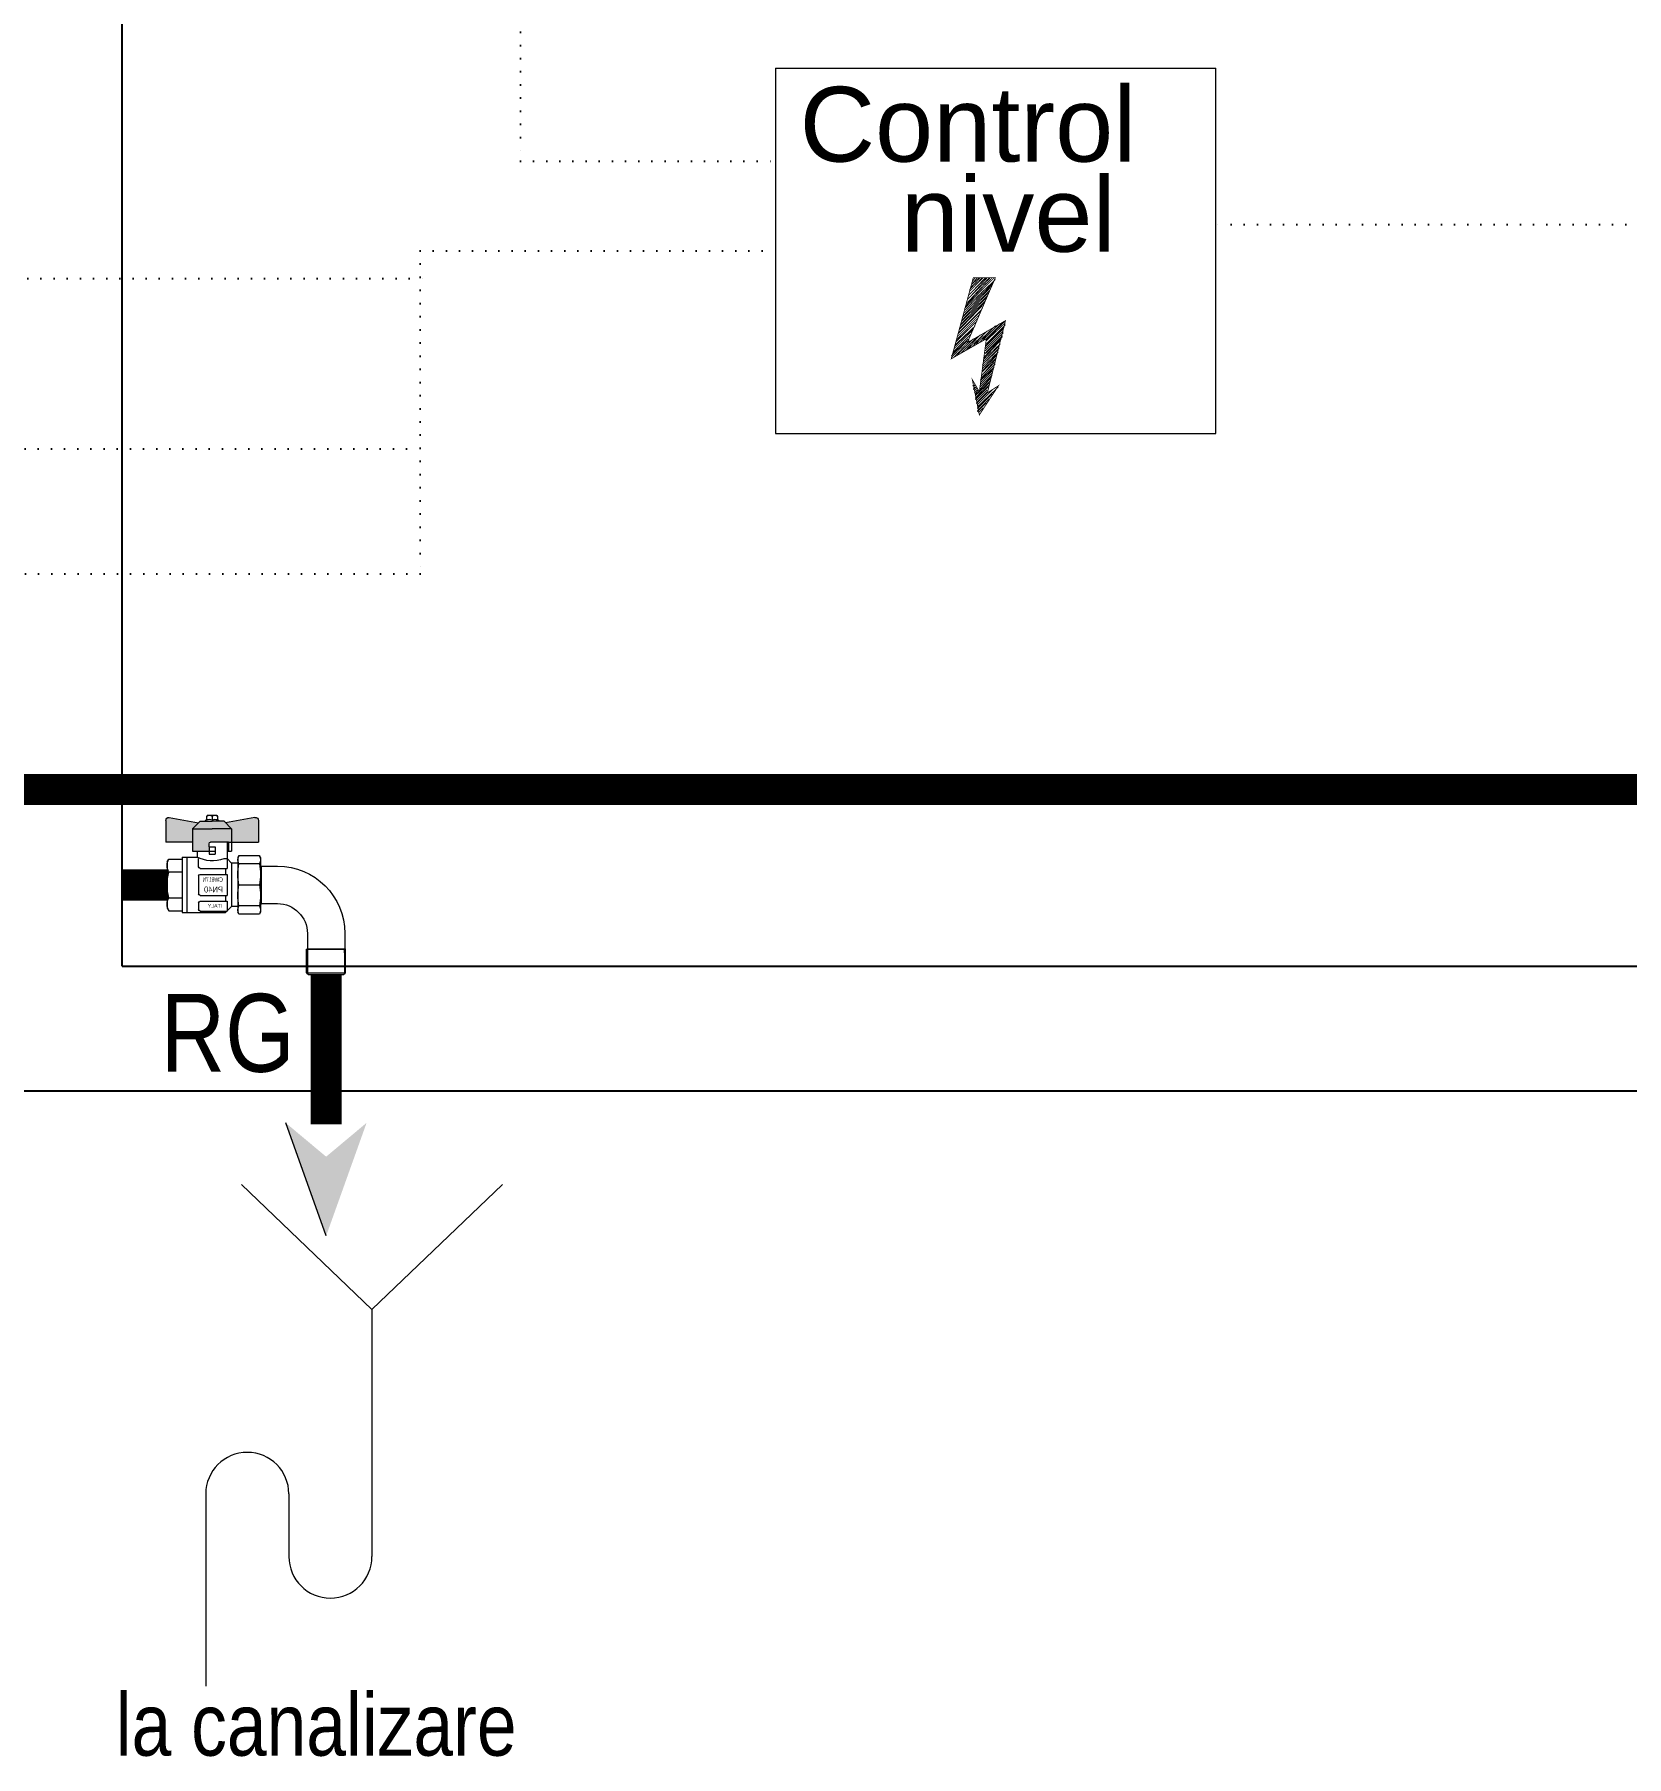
# Model space of a CAD drawing. Extents: x 2569 to 19597, y 1825 to 16548.
# Drawn here: x 10829 to 13383, y 8685 to 11447 of the extents above; entities that cross this region are included whole.
import ezdxf
from ezdxf.enums import TextEntityAlignment as Align

# ---------------------------------------------------------------- set-up
doc = ezdxf.new("R2010")
doc.units = 0
doc.linetypes.add('ACAD_ISO07W100', pattern=[3, 0, -3])
for name, color, linetype, lineweight in [('S_TEXT', 7, 'Continuous', 15), ('SAN-MC-Circuit_Informatii', 121, 'ACAD_ISO07W100', 25), ('SAN-MC-DRAINING', 42, 'Continuous', 5), ('SAN-MC-RAIN WATER', 106, 'PLUVIALA_LINE', 13), ('SAN-MC-TEXT', 7, 'Continuous', 5), ('SAN-MC-VALVE', 7, 'Continuous', 5)]:
    doc.layers.add(name, color=color, linetype=linetype, lineweight=lineweight)
doc.styles.get("Standard").update_dxf_attribs({"font": 'arial.ttf'})
doc.styles.add('Text 100', font='ARIALN.TTF', dxfattribs={"height": 100})
doc.styles.add('txt', font='TXT', dxfattribs={"height": 0.2})
doc.linetypes.add('PLUVIALA_LINE', pattern='A,300,-100,["P",Standard,S=0.5,R=0,X=-2,Y=-1],-120', length=520)

# ---------------------------------------------------------------- blocks, each defined once
blk = doc.blocks.new('Robinet Golire')
at = {"layer": 'SAN-MC-VALVE', "lineweight": 5}
h = blk.add_hatch(color=1, dxfattribs=at)
h.dxf.hatch_style = 1
h.paths.add_polyline_path([(143616.1, -106170), (143576.8, -106163, 0.466736), (143572.1, -106166.9), (143572.1, -106196), (143608.1, -106196), (143608.1, -106178)])
h.paths.add_polyline_path([(143650.1, -106168), (143634.1, -106168), (143618.1, -106168), (143608.1, -106178), (143634.1, -106178), (143660.1, -106178)])
h.paths.add_polyline_path([(143660.1, -106178), (143634.1, -106178), (143608.1, -106178), (143608.1, -106196), (143612.1, -106196), (143636.1, -106196, -0.414214), (143638.1, -106198), (143638.1, -106202), (143638.1, -106208), (143660.1, -106208)])
h.paths.add_polyline_path([(143696.1, -106166.9, 0.466736), (143691.4, -106163), (143652.1, -106170), (143660.1, -106178), (143660.1, -106196), (143696.1, -106196)])
at = {"layer": 'SAN-MC-VALVE', "linetype": 'Continuous', "lineweight": 5}
for p, q in [((143572.1, -106166.9), (143572.1, -106196)), ((143576.8, -106163), (143616.1, -106170)), ((143608.1, -106178), (143618.1, -106168)), ((143618.1, -106168), (143634.1, -106168)), ((143625.3, -106167), (143625.3, -106168)), ((143626.5, -106166), (143626.3, -106166)), ((143627.1, -106161), (143627.1, -106165.4)), ((143640.1, -106160), (143628.1, -106160)), ((143634.1, -106160), (143634.1, -106166)), ((143650.1, -106168), (143634.1, -106168)), ((143641.1, -106165.4), (143641.1, -106161)), ((143641.9, -106166), (143641.7, -106166)), ((143642.9, -106168), (143642.9, -106167)), ((143660.1, -106178), (143650.1, -106168)), ((143691.4, -106163), (143652.1, -106170)), ((143696.1, -106166.9), (143696.1, -106196)), ((143608.1, -106178), (143634.1, -106178)), ((143608.1, -106178), (143608.1, -106208)), ((143660.1, -106178), (143634.1, -106178)), ((143660.1, -106178), (143660.1, -106208)), ((143569.3, -106216.5), (143570.7, -106214)), ((143570.7, -106214), (143598.2, -106214)), ((143612.1, -106196), (143572.1, -106196)), ((143598.2, -106214), (143599.7, -106216.5)), ((143614.1, -106208), (143608.1, -106208)), ((143612.1, -106196), (143636.1, -106196)), ((143612.1, -106196), (143612.1, -106208)), ((143614.1, -106196), (143614.1, -106218)), ((143638.1, -106202), (143630.1, -106202)), ((143630.1, -106202), (143630.1, -106212)), ((143638.1, -106208), (143630.1, -106208)), ((143638.1, -106212), (143630.1, -106212)), ((143638.1, -106202), (143638.1, -106198)), ((143638.1, -106202), (143638.1, -106212)), ((143660.1, -106208), (143638.1, -106208)), ((143654.1, -106208), (143654.1, -106216)), ((143660.1, -106196), (143696.1, -106196)), ((143568.7, -106228), (143546.7, -106228)), ((143569.3, -106226.9), (143568.7, -106228)), ((143568.7, -106228), (143568.7, -106278)), ((143569.3, -106216.5), (143569.3, -106289.5)), ((143570.7, -106225.1), (143598.2, -106225.1)), ((143599.7, -106216.5), (143599.7, -106289.5)), ((143599.7, -106224), (143608, -106224)), ((143614.1, -106217.9), (143608, -106224)), ((143608, -106224), (143608, -106282)), ((143614, -106218), (143618.6, -106218)), ((143614, -106218), (143614, -106231)), ((143650.1, -106231), (143614, -106231)), ((143616, -106231), (143616, -106239)), ((143652.1, -106229), (143652.1, -106217.8)), ((143674.1, -106216), (143654.1, -106216)), ((143668.1, -106216), (143668.1, -106290)), ((143674.1, -106216), (143674.1, -106290)), ((143692.1, -106218.5), (143674.1, -106218.5)), ((143692.1, -106235.8), (143674.1, -106235.8)), ((143694.1, -106222), (143692.1, -106218.5)), ((143694.1, -106222), (143694.1, -106284)), ((143598.2, -106253), (143570.7, -106253)), ((143650.1, -106239), (143614, -106239)), ((143614, -106239), (143614, -106267)), ((143652.1, -106241), (143652.1, -106265)), ((143568.7, -106278), (143546.7, -106278)), ((143568.7, -106278), (143569.3, -106279.1)), ((143570.7, -106280.9), (143598.2, -106280.9)), ((143599.7, -106282), (143608, -106282)), ((143616, -106290), (143608, -106282)), ((143650.1, -106267), (143614, -106267)), ((143650.1, -106275), (143614, -106275)), ((143614, -106275), (143614, -106288)), ((143616, -106267), (143616, -106275)), ((143652.1, -106277), (143652.1, -106286)), ((143692.1, -106270.2), (143674.1, -106270.2)), ((143694.1, -106284), (143692.1, -106287.5)), ((143569.3, -106289.5), (143570.7, -106292)), ((143570.7, -106292), (143598.2, -106292)), ((143598.2, -106292), (143599.7, -106289.5)), ((143650.1, -106288), (143614, -106288)), ((143616, -106288), (143616, -106290)), ((143674.1, -106290), (143616, -106290)), ((143692.1, -106287.5), (143674.1, -106287.5)), ((143456.7, -106318), (143456.7, -106338.3)), ((143506.7, -106318), (143506.7, -106338.3)), ((143456.7, -106338.3), (143455.6, -106339)), ((143507.8, -106339), (143455.6, -106339)), ((143455.6, -106344), (143455.6, -106339)), ((143455.6, -106370.6), (143455.6, -106344)), ((143457.3, -106339), (143456.4, -106338.5)), ((143506.7, -106338.3), (143456.7, -106338.3)), ((143457.3, -106344), (143457.3, -106339)), ((143457.3, -106344), (143457.3, -106372.3)), ((143506.9, -106338.5), (143506.1, -106339)), ((143506.1, -106344), (143506.1, -106339)), ((143506.1, -106372.3), (143506.1, -106344)), ((143507.8, -106339), (143506.7, -106338.3)), ((143507.8, -106344), (143507.8, -106339)), ((143507.8, -106370.6), (143507.8, -106344)), ((143507.8, -106370.6), (143455.6, -106370.6)), ((143458, -106373), (143455.6, -106370.6)), ((143505.4, -106373), (143458, -106373)), ((143507.8, -106370.6), (143505.4, -106373))]:
    blk.add_line(p, q, dxfattribs=at)
for centre, radius, start, end in [((143576.1, -106166.9), 4, 79.9194, 180), ((143626.3, -106167), 1, 90, 180), ((143626.5, -106165.4), 0.6, 270, 0), ((143630.3, -106177.6), 12.3, 71.9468, 106.3929), ((143628.1, -106161), 1, 90, 180), ((143630.6, -106166.6), 6.62, 58.1092, 121.8908), ((143637.6, -106166.6), 6.62, 58.1092, 121.8908), ((143637.9, -106177.6), 12.3, 73.6071, 108.0532), ((143640.1, -106161), 1, 0, 90), ((143641.7, -106165.4), 0.6, 180, 270), ((143641.9, -106167), 1, 0, 90), ((143692.1, -106166.9), 4, 0, 100.0806), ((143580.6, -106219.5), 11.3, 150.6416, 209.3584), ((143588.4, -106219.5), 11.3, 330.6416, 29.3584), ((143636.1, -106198), 2, 0, 90), ((143546.7, -106318), 90, 90, 180), ((143637.3, -106239), 68, 168.1398, 191.8602), ((143531.7, -106239), 68, 348.1398, 11.8602), ((143634.1, -106176.8), 44, 249.3873, 297.0665), ((143650.1, -106229), 2, 270, 0), ((143674.9, -106227.1), 19.3, 333.3369, 26.6631), ((143620.4, -106253), 73.7, 346.5042, 13.4958), ((143637.3, -106267), 68, 168.1398, 191.8602), ((143531.7, -106267), 68, 348.1398, 11.8602), ((143650.1, -106241), 2, 0, 90), ((143546.7, -106318), 40, 90, 180), ((143580.6, -106286.5), 11.3, 150.6416, 209.3584), ((143588.4, -106286.5), 11.3, 330.6416, 29.3584), ((143650.1, -106265), 2, 270, 0), ((143650.1, -106277), 2, 0, 90), ((143675, -106278.8), 19.1, 333.2139, 26.7861), ((143650.1, -106286), 2, 270, 0)]:
    blk.add_arc(centre, radius, start, end, dxfattribs=at)
at = {"layer": 'SAN-MC-VALVE', "linetype": 'Continuous', "lineweight": 5, "style": 'txt'}
for s, height, width, p in [('CW617N', 6, 0.666667, (143633.3, -106245.9)), ('PN40', 8, 0.75, (143632.3, -106259.2))]:
    blk.add_text(s, height=height, dxfattribs=dict(at, width=width)).set_placement(p, align=Align.MIDDLE)
blk.add_text('ITALY', height=5, dxfattribs=at).set_placement((143630.3, -106281), align=Align.MIDDLE)

msp = doc.modelspace()

# ---------------------------------------------------------------- hatches: boundary and pattern name
at = {"layer": 'S_TEXT'}
h = msp.add_hatch(color=256, dxfattribs=at)
h.paths.add_polyline_path([(11231.78943, 9701.06886), (11296.69245, 9646.75244), (11296.69245, 9519.62998)])
h.paths.add_polyline_path([(11296.69245, 9519.62998), (11296.69245, 9646.75244), (11361.59547, 9701.06886)])

# ---------------------------------------------------------------- linework, layer by layer
msp.add_line((10969.43134, 9952.21856), (10969.43134, 12852.21856))
msp.add_lwpolyline([(11427.24373, 9752.21856), (11427.24373, 9752.21856), (12327.24373, 9752.21856), (18545.27901, 9752.23127), (18545.20273, 13052.23127), (12327.24373, 13052.21856), (2569.35506, 13052.21856), (2569.35506, 9752.21856)], close=True)
msp.add_lwpolyline([(10969.43134, 9952.21856), (18345.20273, 9952.21856), (18345.20273, 12852.21856), (10969.43134, 12852.21856)])
for p, q in [((11296.69245, 9519.62998), (11231.78943, 9701.06886)), ((11370.15338, 9401.88265), (11160.88429, 9601.93174)), ((11370.15338, 9401.88265), (11579.42246, 9601.93174)), ((11370.15338, 9401.88265), (11370.15338, 9005.24149)), ((11103.63473, 9105.84847), (11103.63473, 8797.4355)), ((11236.89406, 9105.84847), (11236.89406, 9005.24149))]:
    msp.add_line(p, q, dxfattribs=at)
for centre, start, end in [((11170.26439, 9105.84847), 0, 180), ((11303.52372, 9005.24149), 180, 0)]:
    msp.add_arc(centre, 66.62966, start, end, dxfattribs=at)
at = {"layer": 'SAN-MC-Circuit_Informatii', "linetype": 'ACAD_ISO07W100', "ltscale": 7}
for p, q in [((10628.22114, 11055.60403), (11455.34202, 11055.60403)), ((9737.77795, 10781.96528), (11447.30435, 10781.96528))]:
    msp.add_line(p, q, dxfattribs=at)
for points in [[(12120.93214, 12659.54517), (12120.93214, 12779.87134), (11608.24881, 12779.87134), (11608.24881, 11243.40286), (12017.3294, 11243.40286)], [(15491.15895, 11142.27238), (12723.58139, 11142.27238)], [(11447.30435, 11099.81426), (11447.30435, 10581.96528)], [(11447.30435, 11099.81426), (12017.3294, 11099.81426)], [(11447.30435, 10581.96528), (9869.00755, 10581.96528), (9869.00755, 10004.06971), (9223.77655, 10009.52918)]]:
    msp.add_lwpolyline(points, dxfattribs=at)
at = {"layer": 'SAN-MC-DRAINING', "const_width": 50}
for points in [[(11041.81626, 10082.49682), (10969.43134, 10082.49682)], [(11296.69245, 9938.80445), (11296.69245, 9698.76294)]]:
    msp.add_lwpolyline(points, dxfattribs=at)
at = {"layer": 'SAN-MC-RAIN WATER', "color": 30, "linetype": 'Continuous', "ltscale": 10, "const_width": 50}
msp.add_lwpolyline([(10544.26363, 10235.87421), (14768.69808, 10235.87421)], dxfattribs=at)
at = {"layer": 'SAN-MC-TEXT'}
for p, q in [((12017.3294, 11393.02568), (12017.3294, 10806.60284)), ((12017.3294, 11393.02568), (12723.58139, 11393.02568)), ((12723.58139, 10806.60284), (12723.58139, 11393.02568)), ((12017.3294, 10806.60284), (12723.58139, 10806.60284))]:
    msp.add_line(p, q, dxfattribs=at)
at = {"layer": 'SAN-MC-TEXT', "linetype": 'Continuous', "const_width": 1.38857}
for points in [[(12344.46736, 10836.70521), (12333.21854, 10892.95531), (12344.46736, 10873.6699), (12355.71803, 10958.84858), (12299.46839, 10926.70546), (12334.82558, 11056.88496), (12370.18139, 11056.88496), (12325.18242, 10952.41949), (12386.2541, 10987.77715), (12357.32553, 10872.06286), (12375.00297, 10883.31353), (12344.46736, 10836.70521)], [(12320.36037, 11007.06209), (12370.18139, 11053.67042)], [(12368.5762, 11056.88496), (12321.96787, 11010.27663)], [(12323.57491, 11013.49118), (12365.36166, 11056.88496)], [(12362.14711, 11056.88496), (12325.18242, 11016.70572)], [(12325.18242, 11021.5273), (12360.53961, 11056.88496)], [(12357.32553, 11056.88496), (12326.78946, 11023.13434)], [(12326.78946, 11027.95639), (12355.71803, 11056.88496)], [(12354.11099, 11056.88496), (12328.39696, 11029.56343)], [(12328.39696, 11034.38362), (12350.89645, 11056.88496)], [(12349.28894, 11056.88496), (12328.39696, 11037.59817)], [(12330.004, 11040.81225), (12346.0744, 11056.88496)], [(12344.46736, 11056.88496), (12331.61104, 11045.63429)], [(12333.21854, 11047.24133), (12341.25282, 11056.88496)], [(12338.04013, 11056.88496), (12333.21854, 11050.45587)], [(12315.53879, 10986.16965), (12357.32553, 11027.95639)], [(12355.71803, 11024.74185), (12315.53879, 10982.9551)], [(12317.14583, 10992.59873), (12362.14711, 11037.59817)], [(12358.93257, 11032.77612), (12317.14583, 10989.38419)], [(12362.14711, 11040.81225), (12318.75333, 10995.81327)], [(12366.9687, 11048.84883), (12320.36037, 11003.84755)], [(12320.36037, 11000.63486), (12365.36166, 11045.63429)], [(12344.46736, 10997.42031), (12309.11155, 10962.06312)], [(12349.28894, 11007.06209), (12310.71906, 10968.49174)], [(12310.71906, 10966.8847), (12346.0744, 11002.24051)], [(12352.50349, 11016.70572), (12312.32425, 10974.91898)], [(12312.32425, 10973.31194), (12349.28894, 11011.88367)], [(12313.93175, 10979.74102), (12354.11099, 11019.92026)], [(12302.68247, 10937.95613), (12331.61104, 10966.8847)], [(12304.28997, 10945.99041), (12334.82558, 10974.91898)], [(12333.21854, 10971.70629), (12304.28997, 10942.77771)], [(12305.89701, 10952.41949), (12338.04013, 10984.56261)], [(12338.04013, 10979.74102), (12305.89701, 10949.20495)], [(12341.25282, 10987.77715), (12307.50451, 10955.63403)], [(12309.11155, 10958.84858), (12342.86032, 10992.59873)], [(12326.78946, 10942.77771), (12354.11099, 10968.49174)], [(12357.32553, 10971.70629), (12333.21854, 10945.99041)], [(12339.64763, 10950.81245), (12365.36166, 10974.91898)], [(12370.18139, 10979.74102), (12346.0744, 10954.02653)], [(12350.89645, 10957.24107), (12376.61047, 10982.9551)], [(12384.6466, 10978.13352), (12354.11099, 10947.59791)], [(12354.11099, 10945.99041), (12383.03956, 10974.91898)], [(12383.03956, 10971.70629), (12354.11099, 10942.77771)], [(12354.11099, 10939.56317), (12383.03956, 10968.49174)], [(12355.71803, 10957.24107), (12386.2541, 10987.77715)], [(12383.03956, 10986.16965), (12355.71803, 10958.84858)], [(12386.2541, 10984.56261), (12355.71803, 10955.63403)], [(12355.71803, 10950.81245), (12386.2541, 10981.34806)], [(12326.78946, 10958.84858), (12299.46839, 10931.52705)], [(12299.46839, 10928.3125), (12325.18242, 10955.63403)], [(12328.39696, 10963.67016), (12301.07543, 10934.74159)], [(12304.28997, 10929.92001), (12328.39696, 10955.63403)], [(12334.82558, 10958.84858), (12309.11155, 10933.13455)], [(12315.53879, 10936.34863), (12341.25282, 10962.06312)], [(12346.0744, 10965.2772), (12321.96787, 10939.56317)], [(12349.28894, 10917.06183), (12375.00297, 10941.17067)], [(12378.21751, 10950.81245), (12350.89645, 10925.09796)], [(12350.89645, 10921.88388), (12376.61047, 10947.59791)], [(12376.61047, 10944.38337), (12350.89645, 10918.66934)], [(12379.82502, 10958.84858), (12352.50349, 10929.92001)], [(12352.50349, 10928.3125), (12378.21751, 10955.63403)], [(12381.43206, 10963.67016), (12354.11099, 10936.34863)], [(12354.11099, 10934.74159), (12381.43206, 10962.06312)], [(12346.0744, 10892.95531), (12368.5762, 10913.84914)], [(12347.6819, 10899.38393), (12370.18139, 10921.88388)], [(12370.18139, 10918.66934), (12347.6819, 10896.16939)], [(12375.00297, 10937.95613), (12349.28894, 10913.84914)], [(12349.28894, 10910.6346), (12373.39593, 10934.74159)], [(12371.78889, 10931.52705), (12349.28894, 10907.42006)], [(12349.28894, 10905.81302), (12371.78889, 10928.3125)], [(12370.18139, 10925.09796), (12349.28894, 10900.99143)], [(12333.21854, 10883.31353), (12338.04013, 10884.92057)], [(12338.04013, 10884.92057), (12334.82558, 10881.70603)], [(12338.04013, 10868.84832), (12362.14711, 10894.56235)], [(12362.14711, 10891.34781), (12338.04013, 10867.24082)], [(12338.04013, 10864.02674), (12360.53961, 10888.13326)], [(12360.53961, 10884.92057), (12338.04013, 10862.41923)], [(12366.9687, 10910.6346), (12346.0744, 10891.34781)], [(12346.0744, 10888.13326), (12365.36166, 10907.42006)], [(12365.36166, 10904.20598), (12346.0744, 10884.92057)], [(12346.0744, 10881.70603), (12365.36166, 10900.99143)], [(12363.75415, 10897.77689), (12346.0744, 10878.49149)], [(12334.82558, 10878.49149), (12338.04013, 10881.70603)], [(12339.64763, 10881.70603), (12334.82558, 10876.88445)], [(12336.43309, 10875.27741), (12341.25282, 10880.09899)], [(12341.25282, 10876.88445), (12336.43309, 10872.06286)], [(12338.04013, 10860.81219), (12358.93257, 10881.70603)], [(12338.04013, 10870.45536), (12342.86032, 10876.88445)], [(12357.32553, 10876.88445), (12339.64763, 10859.20469)], [(12357.32553, 10873.6699), (12339.64763, 10855.992)], [(12339.64763, 10854.38496), (12357.32553, 10872.06286)], [(12341.25282, 10849.56291), (12375.00297, 10881.70603)], [(12341.25282, 10847.95587), (12370.18139, 10876.88445)], [(12365.36166, 10876.88445), (12341.25282, 10852.77746)], [(12365.36166, 10870.45536), (12341.25282, 10846.34883)], [(12341.25282, 10843.13429), (12360.53961, 10862.41923)], [(12355.71803, 10855.992), (12341.25282, 10841.52679)], [(12342.86032, 10839.91975), (12350.89645, 10847.95587)]]:
    msp.add_lwpolyline(points, dxfattribs=at)

# ---------------------------------------------------------------- block references
at = {"layer": 'SAN-MC-VALVE', "xscale": -1.2, "yscale": 1.2, "zscale": 1.2}
msp.add_blockref('Robinet Golire', (183474.72586, 137586.38176), dxfattribs=at)

# ---------------------------------------------------------------- texts
at = {"layer": 'SAN-MC-TEXT'}
for s, p in [('Control ', (12056.13035, 11242.93835)), ('nivel', (12218.46847, 11098.40615))]:
    msp.add_text(s, height=120, dxfattribs=at).set_placement(p)
at = {"layer": 'SAN-MC-TEXT', "insert": (11246.12408, 9907.92319), "char_height": 125, "width": 633.4320115, "attachment_point": 3}
msp.add_mtext('{\\fArial Narrow|b0|i0|c0|p34;RG}', dxfattribs=at)
at = {"layer": 'SAN-MC-TEXT', "insert": (10959.16459, 8684.50417), "char_height": 100, "width": 1041.0302121, "attachment_point": 7, "style": 'Text 100'}
msp.add_mtext('{\\fArial Narrow|b0|i0|c0|p34;la canalizare}', dxfattribs=at)

doc.saveas('drawing.dxf')
